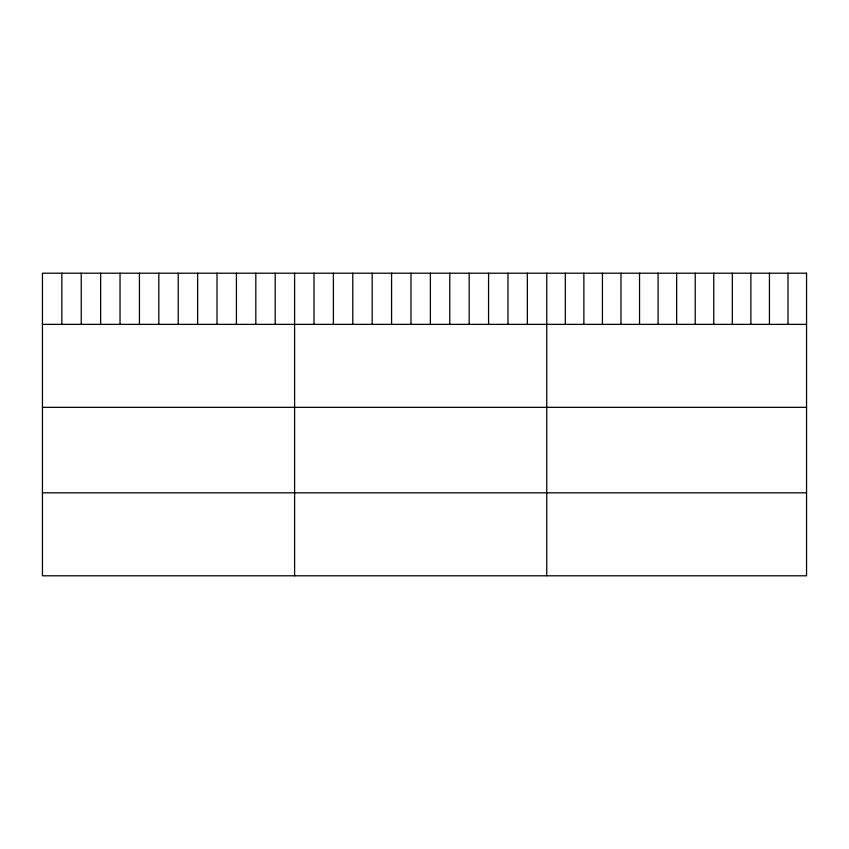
<?xml version="1.0" encoding="UTF-8"?>
<svg xmlns="http://www.w3.org/2000/svg" width="849" height="849" viewBox="0 0 849 849"><rect width="100%" height="100%" fill="white"/><g stroke="black" fill="none" stroke-linecap="round" stroke-linejoin="round"><path stroke-width="1.27" d="M42.45 324.371L806.55 324.371M42.45 407.34L806.55 407.34M42.45 492.823L806.55 492.823M787.989 273.208L787.989 324.371M769.438 273.208L769.438 324.371M750.877 273.208L750.877 324.371M732.326 273.208L732.326 324.371M713.765 273.208L713.765 324.371M695.214 273.208L695.214 324.371M676.653 273.208L676.653 324.371M658.092 273.208L658.092 324.371M639.541 273.208L639.541 324.371M620.98 273.208L620.98 324.371M602.429 273.208L602.429 324.371M583.868 273.208L583.868 324.371M565.317 273.208L565.317 324.371M546.756 273.208L546.756 575.792M527.356 273.208L527.356 324.371M507.967 273.208L507.967 324.371M488.568 273.208L488.568 324.371M469.168 273.208L469.168 324.371M449.779 273.208L449.779 324.371M430.379 273.208L430.379 324.371M410.98 273.208L410.98 324.371M391.58 273.208L391.58 324.371M372.191 273.208L372.191 324.371M352.791 273.208L352.791 324.371M333.392 273.208L333.392 324.371M314.003 273.208L314.003 324.371M294.603 273.208L294.603 575.792M275.203 273.208L275.203 324.371M255.814 273.208L255.814 324.371M236.415 273.208L236.415 324.371M217.015 273.208L217.015 324.371M197.626 273.208L197.626 324.371M178.226 273.208L178.226 324.371M158.827 273.208L158.827 324.371M139.427 273.208L139.427 324.371M120.038 273.208L120.038 324.371M100.638 273.208L100.638 324.371M81.239 273.208L81.239 324.371M61.85 273.208L61.85 324.371M806.55 273.208L42.45 273.208L42.45 575.792L806.55 575.792L806.55 273.208"/></g></svg>
